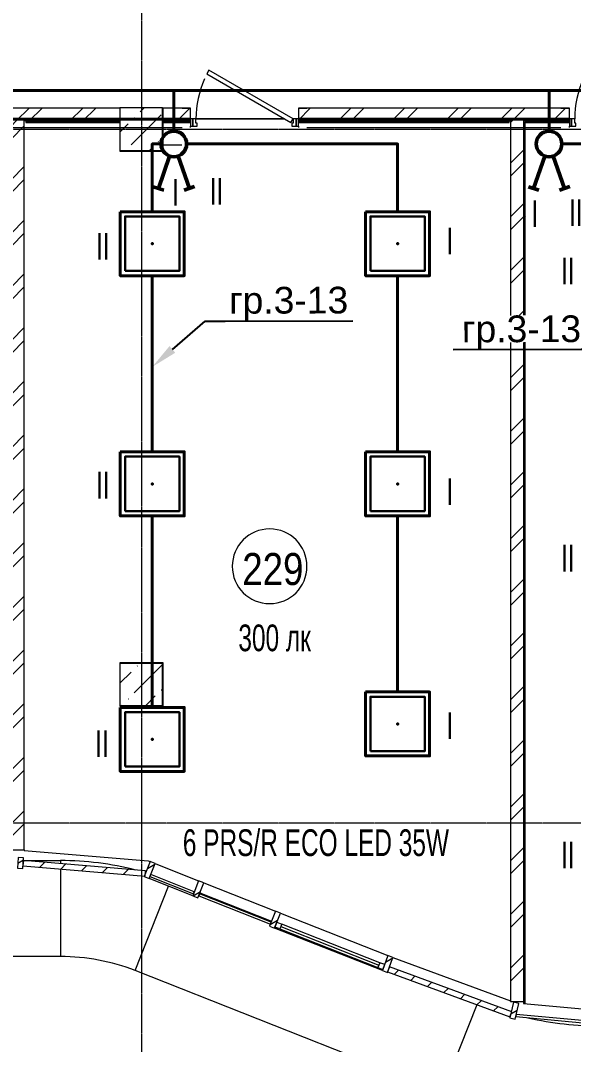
# Model space of a CAD drawing. Header units: metres. Extents: x 19799 to 227756, y -64119 to 286334.
# Drawn here: x 52927 to 58112, y -58859 to -49264 of the extents above; entities that cross this region are included whole.
import ezdxf
from ezdxf import colors
from ezdxf.entities.mleader import LeaderData, LeaderLine
from ezdxf.math import Vec2, Vec3

# ---------------------------------------------------------------- set-up
doc = ezdxf.new("R2010")
doc.units = ezdxf.units.M
doc.linetypes.add('ADSK_Линия сетки', pattern=[21, 12, -3, 3, -3])
for name, color, linetype, lineweight in [('A-AREA-IDEN', 7, 'Continuous', 9), ('A-DETL-MBND', 7, 'Continuous', 5), ('A-DOOR', 7, 'Continuous', 5), ('A-DOOR-FRAM', 7, 'Continuous', 13), ('A-FLOR', 7, 'Continuous', 5), ('A-GLAZ', 7, 'Continuous', 5), ('A-GLAZ-CURT', 7, 'Continuous', 5), ('A-GLAZ-CWMG', 7, 'Continuous', 5), ('A-WALL', 7, 'Continuous', 5), ('A-WALL-PATT', 7, 'Continuous', 18), ('nadpisi', 84, 'Continuous', 13), ('S-COLS', 7, 'Continuous', 5), ('S-GRID', 7, 'Continuous', 9), ('раб осв', 7, 'Continuous', 40), ('ЭЛ', 250, 'Continuous', 50), ('ЭЛ.освещ.', 150, 'Continuous', 50), ('ЭЛ.сети', 5, 'Continuous', 100)]:
    doc.layers.add(name, color=color, linetype=linetype, lineweight=lineweight)
doc.styles.add('Arial', font='ARIALN.TTF', dxfattribs={"width": 0.8, "height": 2.5})
doc.styles.add('GOST Common_I_1', font='ARIALN.TTF', dxfattribs={"height": 300})
doc.styles.add('ISOPEUR', font='ARIALN.TTF')
pattern_1 = [(45, (0, 0), (84.19025, 308.69666), [396.875, -79.375, 3.353, -76.022])]
pattern_2 = [(45, (0, 0), (-251.4472, 251.4472), []), (45, (0, 381), (-251.4472, 251.4472), [])]
pattern_3 = [(0, (0, 0), (812.8, 203.2), [33.528, -576.072, 33.528, -576.072, -3251.2]), (0, (0, 0), (812.8, 203.2), [-1219.2, 33.528, -1185.672, 33.528, -576.072, -1422.4]), (0, (0, 0), (812.8, 203.2), [-3048, 33.528, -372.872, 33.528, -982.472]), (120, (304.8, 101.6), (-582.37636, 602.30545), [33.528, -576.072, 33.528, -576.072, -3251.2]), (120, (304.8, 101.6), (-582.37636, 602.30545), [-1219.2, 33.528, -1185.672, 33.528, -576.072, -1422.4]), (120, (304.8, 101.6), (-582.37636, 602.30545), [-3048, 33.528, -372.872, 33.528, -982.472]), (240, (406.4, 508), (-230.42364, -805.50545), [33.528, -576.072, 33.528, -576.072, -3251.2]), (240, (406.4, 508), (-230.42364, -805.50545), [-1219.2, 33.528, -1185.672, 33.528, -576.072, -1422.4]), (240, (406.4, 508), (-230.42364, -805.50545), [-3048, 33.528, -372.872, 33.528, -982.472])]
pattern_4 = [(30, (0, 0), (-60, 103.92305), [])]
pattern_5 = [(0, (7e-11, -700), (812.8, 203.2), [33.528, -576.072, 33.528, -576.072, -3251.2]), (0, (7e-11, -700), (812.8, 203.2), [-1219.2, 33.528, -1185.672, 33.528, -576.072, -1422.4]), (0, (7e-11, -700), (812.8, 203.2), [-3048, 33.528, -372.872, 33.528, -982.472]), (120, (304.8, -598.4), (-582.37636, 602.30545), [33.528, -576.072, 33.528, -576.072, -3251.2]), (120, (304.8, -598.4), (-582.37636, 602.30545), [-1219.2, 33.528, -1185.672, 33.528, -576.072, -1422.4]), (120, (304.8, -598.4), (-582.37636, 602.30545), [-3048, 33.528, -372.872, 33.528, -982.472]), (240, (406.4, -192), (-230.42364, -805.50545), [33.528, -576.072, 33.528, -576.072, -3251.2]), (240, (406.4, -192), (-230.42364, -805.50545), [-1219.2, 33.528, -1185.672, 33.528, -576.072, -1422.4]), (240, (406.4, -192), (-230.42364, -805.50545), [-3048, 33.528, -372.872, 33.528, -982.472])]

# ---------------------------------------------------------------- blocks, each defined once
blk = doc.blocks.new('КДП АПК - КР_rvt-1-2 этаж')
at = {"layer": 'S-COLS', "lineweight": 5}
h = blk.add_hatch(dxfattribs=at)
h.set_pattern_fill('FP_137', color=256, style=0, pattern_type=2)
h.set_pattern_definition(pattern_1)
h.paths.add_polyline_path([(53862.7, -49845.6), (54262.7, -49845.6), (54262.7, -49445.6), (53862.7, -49445.6), (53862.7, -49686.5)], flags=0)
h = blk.add_hatch(dxfattribs=at)
h.set_pattern_fill('FP_137', color=256, style=0, pattern_type=2)
h.set_pattern_definition(pattern_1)
h.paths.add_polyline_path([(53862.7, -55045.6), (54262.7, -55045.6), (54262.7, -54645.6), (53862.7, -54645.6)], flags=0)
at = {"layer": 'A-FLOR', "lineweight": 5}
blk.add_line((54442.7, -49795.6), (54262.7, -49795.6), dxfattribs=at)
at = {"layer": 'S-COLS', "lineweight": 5}
for p, q in [((54262.7, -49445.6), (53862.7, -49445.6)), ((53862.7, -49445.6), (53862.7, -49845.6)), ((54262.7, -49845.6), (54262.7, -49445.6)), ((53862.7, -49845.6), (54262.7, -49845.6)), ((54262.7, -54645.6), (53862.7, -54645.6)), ((53862.7, -54645.6), (53862.7, -55045.6)), ((54262.7, -55045.6), (54262.7, -54645.6)), ((53862.7, -55045.6), (54262.7, -55045.6))]:
    blk.add_line(p, q, dxfattribs=at)
blk = doc.blocks.new('Системная панель - С остеклением-1636951-2 этаж')
at = {"layer": 'A-GLAZ-CURT', "lineweight": 13}
for p, q in [((54605.9, -57447.1), (54598.5, -57465.7)), ((54598.5, -57465.7), (55269.9, -57730.7)), ((55277.3, -57712.1), (54605.9, -57447.1)), ((55269.9, -57730.7), (55277.3, -57712.1))]:
    blk.add_line(p, q, dxfattribs=at)
blk = doc.blocks.new('Системная панель - С остеклением-1636952-2 этаж')
at = {"layer": 'A-GLAZ-CURT', "lineweight": 13}
for p, q in [((54148.4, -57266.5), (54141.1, -57285.1)), ((54557.1, -57427.9), (54148.4, -57266.5)), ((54141.1, -57285.1), (54549.8, -57446.5)), ((54549.8, -57446.5), (54557.1, -57427.9))]:
    blk.add_line(p, q, dxfattribs=at)
blk = doc.blocks.new('Прямоугольный импост - 50 x 150мм-1634062-2 этаж')
at = {"layer": 'A-GLAZ-CWMG'}
h = blk.add_hatch(dxfattribs=at)
h.set_pattern_fill('FP_71', color=256, style=0, pattern_type=2)
h.set_pattern_definition([(231.541, (71342.8, -33395.29), (93.96641, -74.63453), [])])
h.paths.add_polyline_path([(-50, 30), (-50, -120), (0, -120), (0, 30)], flags=0)
at = {"layer": 'A-GLAZ-CWMG', "lineweight": 18}
for p, q in [((-50, 30), (-50, -120)), ((0, 30), (-50, 30)), ((0, -120), (0, 30)), ((-50, -120), (0, -120))]:
    blk.add_line(p, q, dxfattribs=at)
blk = doc.blocks.new('M_Тент витража777 - M_Тент витража одинарное справо-2392831-2 этаж')
at = {"layer": 'A-GLAZ', "lineweight": 13}
for p, q in [((-543.4, -20), (-543.4, 30)), ((-543.4, 30), (-493.4, 30)), ((-543.4, 30), (-543.4, -20)), ((-493.4, 30), (-493.4, -20)), ((-493.4, 4.6), (493.4, 4.6)), ((493.4, 30), (493.4, -20)), ((543.4, 30), (493.4, 30)), ((543.4, -20), (543.4, 30)), ((543.4, -20), (543.4, 30)), ((-493.4, -20), (-543.4, -20)), ((493.4, -20), (543.4, -20))]:
    blk.add_line(p, q, dxfattribs=at)
at = {"layer": 'A-GLAZ'}
for p, q in [((493.4, 30), (-493.4, 30)), ((-493.4, -20), (493.4, -20))]:
    blk.add_line(p, q, dxfattribs=at)
blk = doc.blocks.new('Прямоугольный импост - 50 x 150мм-1633934-2 этаж')
at = {"layer": 'A-GLAZ-CWMG'}
h = blk.add_hatch(dxfattribs=at)
h.set_pattern_fill('FP_72', color=256, style=0, pattern_type=2)
h.set_pattern_definition([(308.459, (-72631.4, -33395.29), (93.96641, 74.63453), [])])
h.paths.add_polyline_path([(25, 30), (25, -120), (-25, -120), (-25, 30)], flags=0)
at = {"layer": 'A-GLAZ-CWMG', "lineweight": 18}
for p, q in [((-25, 30), (25, 30)), ((-25, -120), (-25, 30)), ((25, 30), (25, -120)), ((25, -120), (-25, -120))]:
    blk.add_line(p, q, dxfattribs=at)
blk = doc.blocks.new('Прямоугольный импост - 50 x 150мм-1636688-2 этаж')
at = {"layer": 'A-DETL-MBND'}
for p, q in [((55364.2, -57628.2), (56372.4, -58026.2)), ((56320, -58166.7), (55309.1, -57767.7)), ((56331, -58138.8), (56320, -58166.7))]:
    blk.add_line(p, q, dxfattribs=at)
blk = doc.blocks.new('Системная панель - Сплошная-1637791-2 этаж')
at = {"layer": 'A-GLAZ-CURT'}
h = blk.add_hatch(dxfattribs=at)
h.set_pattern_fill('FP_131', color=256, style=0, pattern_type=2)
h.set_pattern_definition([(65.185, (-73592.4, 35131.55), (-136.15015, 62.95346), [])])
h.paths.add_polyline_path([(610.4, -25), (610.4, 25), (-610.4, 25), (-610.4, -25)], flags=0)
at = {"layer": 'A-GLAZ-CURT', "lineweight": 13}
for p, q in [((610.4, 25), (-610.4, 25)), ((-610.4, 25), (-610.4, -25)), ((610.4, -25), (610.4, 25)), ((-610.4, -25), (610.4, -25))]:
    blk.add_line(p, q, dxfattribs=at)
blk = doc.blocks.new('Системная панель - С остеклением-1637792-2 этаж')
at = {"layer": 'A-GLAZ-CURT', "lineweight": 13}
for p, q in [((610.5, 10), (-610.5, 10)), ((-610.5, 10), (-610.5, -10)), ((610.5, -10), (610.5, 10)), ((-610.5, -10), (610.5, -10))]:
    blk.add_line(p, q, dxfattribs=at)
blk = doc.blocks.new('Прямоугольный импост - 50 x 150мм-1636915-2 этаж')
at = {"layer": 'A-GLAZ-CWMG'}
h = blk.add_hatch(dxfattribs=at)
h.set_pattern_fill('FP_133', color=256, style=0, pattern_type=2)
h.set_pattern_definition([(317.26, (-69049.9, -44453.31), (81.4407, 88.13292), [])])
h.paths.add_polyline_path([(25, 30), (25, -120), (-25, -120), (-25, 30)], flags=0)
at = {"layer": 'A-GLAZ-CWMG', "lineweight": 18}
for p, q in [((-25, 30), (25, 30)), ((-25, -120), (-25, 30)), ((25, 30), (25, -120)), ((25, -120), (-25, -120))]:
    blk.add_line(p, q, dxfattribs=at)
blk = doc.blocks.new('Системная панель - Сплошная-1691955-2 этаж')
at = {"layer": 'A-GLAZ-CURT'}
h = blk.add_hatch(dxfattribs=at)
h.set_pattern_fill('FP_134', color=256, style=0, pattern_type=2)
h.set_pattern_definition([(49.869, (-58187.87, 52459.22), (-114.68592, 96.6806), [])])
h.paths.add_polyline_path([(575, -25), (575, 25), (-575, 25), (-575, -25), (497.6, -25)], flags=0)
at = {"layer": 'A-GLAZ-CURT', "lineweight": 13}
for p, q in [((575, 25), (-575, 25)), ((-575, 25), (-575, -25)), ((575, -25), (575, 25)), ((-575, -25), (575, -25))]:
    blk.add_line(p, q, dxfattribs=at)
blk = doc.blocks.new('Прямоугольный импост - 50 x 100мм-1691953-2 этаж')
at = {"layer": 'A-GLAZ-CWMG'}
h = blk.add_hatch(dxfattribs=at)
h.set_pattern_fill('FP_135', color=256, style=0, pattern_type=2)
h.set_pattern_definition([(325.131, (-57587.91, -52459.22), (68.60425, 98.45536), [])])
h.paths.add_polyline_path([(25, 50), (25, -50), (-25, -50), (-25, 50)], flags=0)
at = {"layer": 'A-GLAZ-CWMG', "lineweight": 18}
for p, q in [((-25, 50), (25, 50)), ((-25, -50), (-25, 50)), ((25, 50), (25, -50)), ((25, -50), (-25, -50))]:
    blk.add_line(p, q, dxfattribs=at)
blk = doc.blocks.new('AC_Дверь_Однопольная_ДеревяннаяВнутренняя_ГОСТ6629-88 - ДГ 21-10Л-2270753-2 этаж')
at = {"layer": 'A-DOOR', "lineweight": 13}
for p, q in [((-333.1, 495), (-353.1, 460.4)), ((455, 40), (-333.1, 495)), ((-353.1, 460.4), (435, 5.4)), ((435, 5.4), (455, 40))]:
    blk.add_line(p, q, dxfattribs=at)
at = {"layer": 'A-DOOR', "lineweight": 18}
for p, q in [((-485, 40), (-505, 40)), ((-505, 40), (-505, -30)), ((-485, -30), (-485, 40)), ((505, 40), (485, 40)), ((485, 40), (485, -30)), ((505, -30), (505, 40)), ((-505, -30), (-485, -30)), ((485, -30), (505, -30))]:
    blk.add_line(p, q, dxfattribs=at)
at = {"layer": 'A-DOOR'}
blk.add_arc((455, 40), 910, 155.73648, 180, dxfattribs=at)
at = {"layer": 'A-DOOR-FRAM'}
for p, q in [((-455, 40), (-485, 40)), ((-485, 40), (-485, -30)), ((-455, 0), (-455, 40)), ((-445, 0), (-455, 0)), ((-445, -30), (-445, 0)), ((455, 0), (445, 0)), ((445, 0), (445, -30)), ((485, 40), (455, 40)), ((455, 40), (455, 0)), ((485, -30), (485, 40)), ((-485, -30), (-445, -30)), ((445, -30), (485, -30))]:
    blk.add_line(p, q, dxfattribs=at)
blk = doc.blocks.new('выкл. 2 клав. скрыт.')
at = {"layer": 'ЭЛ.освещ.', "color": 0, "ltscale": 100}
for p, q in [((2902039.4, 2044041.8), (2902343.5, 2044147.6)), ((2902360.5, 2044098.7), (2902326.5, 2044196.6)), ((2902039.4, 2043963), (2902343.5, 2043857.2)), ((2902360.9, 2043907.2), (2902327.2, 2043809.2))]:
    blk.add_line(p, q, dxfattribs=at)
blk.add_circle((2901926.1, 2044002.4), 120, dxfattribs=at)
blk = doc.blocks.new('ARS.R UNI LED')
at = {"color": 5, "lineweight": 30, "ltscale": 100}
blk.add_lwpolyline([(2913222.7, 2072748.5), (2913732.7, 2072748.5), (2913732.7, 2073258.5), (2913222.7, 2073258.5)], close=True, dxfattribs=at)
at = {"color": 0, "lineweight": 40, "ltscale": 100}
blk.add_point((2913477.7, 2073003.5), dxfattribs=at)
at = {"layer": 'ЭЛ', "color": 5, "lineweight": 40, "ltscale": 10}
blk.add_lwpolyline([(2913177.7, 2073303.5), (2913777.7, 2073303.5), (2913777.7, 2072703.5), (2913177.7, 2072703.5)], close=True, dxfattribs=at)
blk = doc.blocks.new('ПСС_Марка_помещения - Имя_2_5мм-224473-2 этаж')
at = {"layer": 'A-AREA-IDEN'}
for start, end in [(360, 180), (180, 360)]:
    blk.add_arc((-0.074, 0.039), 3.5, start, end, dxfattribs=at)

msp = doc.modelspace()

# ---------------------------------------------------------------- hatches: boundary and pattern name
at = {"layer": 'A-GLAZ-CWMG'}
h = msp.add_hatch(dxfattribs=at)
h.set_pattern_fill('FP_31', color=256, style=0, pattern_type=2)
h.set_pattern_definition(pattern_4)
h.paths.add_polyline_path([(54591.2002, -57484.3052), (54646.2751, -57344.7819), (54597.5318, -57325.5411), (54542.4568, -57465.0644)], flags=0)
h = msp.add_hatch(dxfattribs=at)
h.set_pattern_fill('FP_31', color=256, style=0, pattern_type=2)
h.set_pattern_definition(pattern_4)
h.paths.add_polyline_path([(56367.5884, -58184.2296), (56419.3453, -58043.4417), (56372.416, -58026.1894), (56320.6591, -58166.9773)], flags=0)
at = {"layer": 'A-WALL-PATT', "lineweight": 5}
h = msp.add_hatch(dxfattribs=at)
h.set_pattern_fill('FP_1', color=256, style=0, pattern_type=2)
h.set_pattern_definition(pattern_2)
h.paths.add_polyline_path([(48262.6532, -50205.6443), (51182.6532, -50205.6443), (51182.6532, -50085.6443), (48262.6532, -50085.6443)], flags=0)
h.paths.add_polyline_path([(53862.6532, -50205.6443), (53862.6532, -50085.6443), (52192.6532, -50085.6443), (52192.6532, -50205.6443), (53661.1125, -50205.6443)], flags=0)
h = msp.add_hatch(dxfattribs=at)
h.set_pattern_fill('FP_1', color=256, style=0, pattern_type=2)
h.set_pattern_definition(pattern_2)
h.paths.add_polyline_path([(59839.3514, -50205.6443), (59862.6532, -50205.6443), (59862.6532, -50085.6443), (59082.6532, -50085.6443), (59082.6532, -50205.6443)], flags=0)
h.paths.add_polyline_path([(54262.6532, -50205.6443), (54522.6532, -50205.6443), (54522.6532, -50085.6443), (54262.6532, -50085.6443)], flags=0)
h.paths.add_polyline_path([(57654.6532, -50205.6443), (58072.6532, -50205.6443), (58072.6532, -50085.6443), (55532.6532, -50085.6443), (55532.6532, -50205.6443), (57642.6532, -50205.6443)], flags=0)
h = msp.add_hatch(dxfattribs=at)
h.set_pattern_fill('FP_40', color=256, style=0, pattern_type=2)
h.set_pattern_definition(pattern_5)
h.paths.add_polyline_path([(35862.6532, -50185.6443), (38522.6532, -50185.6443), (38522.6532, -50182.6443), (35862.6532, -50182.6443)], flags=0)
h.paths.add_polyline_path([(44462.2868, -50185.6443), (45652.6532, -50185.6443), (45652.6532, -50182.6443), (44462.2868, -50182.6443)], flags=0)
h.paths.add_polyline_path([(43364.0475, -50185.6443), (43452.2868, -50185.6443), (43452.2868, -50182.6443), (39532.6532, -50182.6443), (39532.6532, -50185.6443), (41304.6345, -50185.6443)], flags=0)
h.paths.add_polyline_path([(46662.6532, -50185.6443), (51182.6532, -50185.6443), (51182.6532, -50182.6443), (46662.6532, -50182.6443)], flags=0)
h.paths.add_polyline_path([(55532.6532, -50185.6443), (58072.6532, -50185.6443), (58072.6532, -50182.6443), (55532.6532, -50182.6443)], flags=0)
h.paths.add_polyline_path([(52192.6532, -50185.6443), (54522.6532, -50185.6443), (54522.6532, -50182.6443), (52192.6532, -50182.6443)], flags=0)
h.paths.add_polyline_path([(59082.6532, -50185.6443), (62047.6532, -50185.6443), (62047.6532, -50182.6443), (59082.6532, -50182.6443)], flags=0)
h.paths.add_polyline_path([(64987.8839, -50185.6443), (66522.6532, -50185.6443), (66522.6532, -50182.6443), (63057.6532, -50182.6443), (63057.6532, -50185.6443), (63958.1774, -50185.6443)], flags=0)
h.paths.add_polyline_path([(70136.4163, -50185.6443), (70202.6532, -50185.6443), (70202.6532, -50182.6443), (67532.6532, -50182.6443), (67532.6532, -50185.6443), (68077.0034, -50185.6443)], flags=0)
h.paths.add_polyline_path([(71212.6532, -50185.6443), (74557.6532, -50185.6443), (74557.6532, -50182.6443), (71212.6532, -50182.6443)], flags=0)
h.paths.add_polyline_path([(75567.6532, -50185.6443), (78260.6663, -50185.6443), (78260.6663, -50182.6443), (75567.6532, -50182.6443)], flags=0)
h = msp.add_hatch(dxfattribs=at)
h.set_pattern_fill('FP_40', color=256, style=0, pattern_type=2)
h.set_pattern_definition(pattern_5)
h.paths.add_polyline_path([(35875.1532, -50198.1443), (38522.6532, -50198.1443), (38522.6532, -50185.6443), (35875.1532, -50185.6443)], flags=0)
h.paths.add_polyline_path([(39532.6532, -50198.1443), (43452.2868, -50198.1443), (43452.2868, -50185.6443), (39532.6532, -50185.6443)], flags=0)
h.paths.add_polyline_path([(44462.2868, -50198.1443), (45652.6532, -50198.1443), (45652.6532, -50185.6443), (44462.2868, -50185.6443)], flags=0)
h.paths.add_polyline_path([(47482.8735, -50198.1443), (51182.6532, -50198.1443), (51182.6532, -50185.6443), (46662.6532, -50185.6443), (46662.6532, -50198.1443)], flags=0)
h.paths.add_polyline_path([(52192.6532, -50198.1443), (54522.6532, -50198.1443), (54522.6532, -50185.6443), (52192.6532, -50185.6443)], flags=0)
h.paths.add_polyline_path([(55532.6532, -50198.1443), (58072.6532, -50198.1443), (58072.6532, -50185.6443), (55532.6532, -50185.6443)], flags=0)
h.paths.add_polyline_path([(59082.6532, -50198.1443), (62047.6532, -50198.1443), (62047.6532, -50185.6443), (59082.6532, -50185.6443)], flags=0)
h.paths.add_polyline_path([(63057.6532, -50198.1443), (66522.6532, -50198.1443), (66522.6532, -50185.6443), (63057.6532, -50185.6443)], flags=0)
h.paths.add_polyline_path([(67532.6532, -50198.1443), (70202.6532, -50198.1443), (70202.6532, -50185.6443), (67532.6532, -50185.6443)], flags=0)
h.paths.add_polyline_path([(75567.6532, -50198.1443), (78262.6532, -50198.1443), (78262.6532, -50185.6443), (75567.6532, -50185.6443)], flags=0)
h.paths.add_polyline_path([(74557.6532, -50198.1443), (74557.6532, -50185.6443), (71212.6532, -50185.6443), (71212.6532, -50198.1443), (74255.2423, -50198.1443)], flags=0)
h = msp.add_hatch(dxfattribs=at)
h.set_pattern_fill('FP_1', color=256, style=0, pattern_type=2)
h.set_pattern_definition(pattern_2)
h.paths.add_polyline_path([(52962.6532, -57035.621), (52962.6532, -50205.6443), (52842.6532, -50205.6443), (52842.6532, -57035.621)], flags=0)
h = msp.add_hatch(dxfattribs=at)
h.set_pattern_fill('FP_40', color=256, style=0, pattern_type=2)
h.set_pattern_definition(pattern_3)
h.paths.add_polyline_path([(53661.1125, -50217.6443), (53862.6532, -50217.6443), (53862.6532, -50205.6443), (52974.6532, -50205.6443), (52974.6532, -50217.6443), (52977.6532, -50217.6443)], flags=0)
h = msp.add_hatch(dxfattribs=at)
h.set_pattern_fill('FP_40', color=256, style=0, pattern_type=2)
h.set_pattern_definition(pattern_3)
h.paths.add_polyline_path([(53862.6532, -50488.6443), (53862.6532, -50220.6443), (53859.6532, -50220.6443), (53859.6532, -50488.6443)], flags=0)
h = msp.add_hatch(dxfattribs=at)
h.set_pattern_fill('FP_1', color=256, style=0, pattern_type=2)
h.set_pattern_definition(pattern_2)
h.paths.add_polyline_path([(57522.6532, -58455.6443), (57642.6532, -58455.6443), (57642.6532, -50205.6443), (57522.6532, -50205.6443), (57522.6532, -57275.8297)], flags=0)
h = msp.add_hatch(dxfattribs=at)
h.set_pattern_fill('FP_40', color=256, style=0, pattern_type=2)
h.set_pattern_definition(pattern_3)
h.paths.add_polyline_path([(57642.6532, -58474.2741), (57654.6532, -58474.2741), (57654.6532, -50205.6443), (57642.6532, -50205.6443), (57642.6532, -58455.6443)], flags=0)
h = msp.add_hatch(dxfattribs=at)
h.set_pattern_fill('FP_40', color=256, style=0, pattern_type=2)
h.set_pattern_definition(pattern_3)
h.paths.add_polyline_path([(57657.6532, -58474.2741), (57657.6532, -50217.6443), (57654.6532, -50217.6443), (57654.6532, -58474.2741)], flags=0)
h = msp.add_hatch(dxfattribs=at)
h.set_pattern_fill('FP_40', color=256, style=0, pattern_type=2)
h.set_pattern_definition(pattern_3)
h.paths.add_polyline_path([(53862.6532, -55285.6443), (54262.6532, -55285.6443), (54262.6532, -55282.6443), (53859.6532, -55282.6443), (53859.6532, -55285.6443)], flags=0)
h = msp.add_hatch(dxfattribs=at)
h.set_pattern_fill('FP_40', color=256, style=0, pattern_type=2)
h.set_pattern_definition(pattern_3)
h.paths.add_polyline_path([(53862.6532, -55688.6443), (53862.6532, -55285.6443), (53859.6532, -55285.6443), (53859.6532, -55688.6443)], flags=0)
h = msp.add_hatch(dxfattribs=at)
h.set_pattern_fill('FP_40', color=256, style=0, pattern_type=2)
h.set_pattern_definition(pattern_3)
h.paths.add_polyline_path([(54265.6532, -55685.6443), (54265.6532, -55282.6443), (54262.6532, -55282.6443), (54262.6532, -55685.6443)], flags=0)

# ---------------------------------------------------------------- linework, layer by layer
at = {"layer": 'A-DETL-MBND'}
for p, q in [((52962.4128, -57135.6443), (53302.111, -57135.6443)), ((53302.111, -57135.6443), (53302.111, -57164.581)), ((53302.111, -57214.7621), (53302.111, -58035.6443)), ((54099.1847, -57249.3743), (54101.0924, -57249.9308)), ((54004.0788, -58166.3749), (54313.6945, -57374.7635)), ((54609.5585, -57437.7974), (55280.9367, -57702.8151)), ((53302.111, -58035.6443), (32262.5984, -58028.0822)), ((56882.9594, -59302.773), (54004.0796, -58166.373)), ((57205.0545, -58486.7987), (56882.9594, -59302.773))]:
    msp.add_line(p, q, dxfattribs=at)
for centre, radius, start, end in [((53302.111, -59985.6443), 2850, 75.6643805, 90), ((53302.111, -59985.6443), 1950, 68.90081657, 90), ((58369.9839, -55535.6443), 3150, 257.44258645, 270)]:
    msp.add_arc(centre, radius, start, end, dxfattribs=at)
at = {"layer": 'A-FLOR', "lineweight": 18}
for p, q in [((55402.6532, -50185.6443), (54572.6532, -50185.6443)), ((54572.6532, -50185.6443), (55402.6532, -50185.6443)), ((52962.6532, -57035.621), (52962.6532, -57040.2973)), ((52962.6532, -57040.2973), (54125.9522, -57139.3913)), ((54125.9522, -57139.3913), (54142.3105, -57145.8485)), ((54188.8183, -57164.2068), (54305.6822, -57210.3373)), ((54646.2751, -57344.7819), (55317.6533, -57609.7996)), ((56419.3453, -58043.4417), (57522.6532, -58449.0426)), ((57642.6532, -58474.2741), (58798.9385, -58581.3977))]:
    msp.add_line(p, q, dxfattribs=at)
at = {"layer": 'A-GLAZ-CWMG'}
for p, q in [((54305.6822, -57210.3373), (54597.5318, -57325.5411)), ((54542.4568, -57465.0644), (54133.7433, -57303.7301))]:
    msp.add_line(p, q, dxfattribs=at)
at = {"layer": 'A-GLAZ-CWMG', "lineweight": 18}
for p, q in [((54597.5318, -57325.5411), (54542.4568, -57465.0644)), ((54591.2002, -57484.3052), (54646.2751, -57344.7819)), ((54646.2751, -57344.7819), (54597.5318, -57325.5411)), ((54542.4568, -57465.0644), (54591.2002, -57484.3052)), ((56372.416, -58026.1894), (56320.6591, -58166.9773)), ((56367.5884, -58184.2296), (56419.3453, -58043.4417)), ((56419.3453, -58043.4417), (56372.416, -58026.1894)), ((56320.6591, -58166.9773), (56367.5884, -58184.2296))]:
    msp.add_line(p, q, dxfattribs=at)
at = {"layer": 'A-WALL', "lineweight": 18}
for p, q in [((53862.6532, -50085.6443), (52192.6532, -50085.6443)), ((53862.6532, -50485.6443), (53862.6532, -50085.6443)), ((54522.6532, -50085.6443), (54262.6532, -50085.6443)), ((54262.6532, -50085.6443), (54262.6532, -50205.6443)), ((54522.6532, -50205.6443), (54522.6532, -50085.6443)), ((58072.6532, -50085.6443), (55532.6532, -50085.6443)), ((55532.6532, -50085.6443), (55532.6532, -50205.6443)), ((58072.6532, -50205.6443), (58072.6532, -50085.6443)), ((54522.6532, -50182.6443), (52192.6532, -50182.6443)), ((54522.6532, -50185.6443), (54522.6532, -50182.6443)), ((58072.6532, -50182.6443), (55532.6532, -50182.6443)), ((55532.6532, -50182.6443), (55532.6532, -50185.6443)), ((58072.6532, -50185.6443), (58072.6532, -50182.6443)), ((52272.6532, -50265.6443), (54442.6532, -50265.6443)), ((52977.6532, -50220.6443), (53859.6532, -50220.6443)), ((53859.6532, -50220.6443), (53859.6532, -50488.6443)), ((54262.6532, -50205.6443), (54262.6532, -50485.6443)), ((54265.6532, -50488.6443), (54265.6532, -50220.6443)), ((54265.6532, -50220.6443), (54525.6532, -50220.6443)), ((54522.6532, -50265.6443), (54522.6532, -50255.6443)), ((54525.6532, -50220.6443), (54525.6532, -50205.6443)), ((55529.6532, -50205.6443), (55529.6532, -50220.6443)), ((55529.6532, -50220.6443), (57507.6532, -50220.6443)), ((55532.6532, -50255.6443), (55532.6532, -50265.6443)), ((55612.6532, -50265.6443), (57992.6532, -50265.6443)), ((57657.6532, -58474.2741), (57657.6532, -50220.6443)), ((57657.6532, -50220.6443), (58075.6532, -50220.6443)), ((58072.6532, -50265.6443), (58072.6532, -50255.6443)), ((58075.6532, -50220.6443), (58075.6532, -50205.6443)), ((53859.6532, -50488.6443), (54265.6532, -50488.6443)), ((54262.6532, -50485.6443), (53862.6532, -50485.6443)), ((54265.6532, -55282.6443), (53859.6532, -55282.6443)), ((53859.6532, -55282.6443), (53859.6532, -55688.6443)), ((53862.6532, -55285.6443), (54262.6532, -55285.6443)), ((53862.6532, -55685.6443), (53862.6532, -55285.6443)), ((54262.6532, -55285.6443), (54262.6532, -55685.6443)), ((54265.6532, -55688.6443), (54265.6532, -55282.6443)), ((53859.6532, -55688.6443), (54265.6532, -55688.6443)), ((54262.6532, -55685.6443), (53862.6532, -55685.6443)), ((52842.6532, -57035.621), (52962.6532, -57035.621)), ((57522.6532, -58455.6443), (57642.6532, -58455.6443)), ((57642.6532, -58455.6443), (57642.6532, -58474.2741)), ((57642.6532, -58474.2741), (57657.6532, -58474.2741))]:
    msp.add_line(p, q, dxfattribs=at)
at = {"layer": 'A-WALL'}
for p, q in [((54442.6532, -50085.6443), (54522.6532, -50085.6443)), ((55532.6532, -50085.6443), (55612.6532, -50085.6443)), ((57992.6532, -50085.6443), (58072.6532, -50085.6443)), ((54522.6532, -50185.6443), (52192.6532, -50185.6443)), ((54522.6532, -50198.1443), (52192.6532, -50198.1443)), ((52962.6532, -57035.621), (52962.6532, -50205.6443)), ((53862.6532, -50205.6443), (52962.6532, -50205.6443)), ((53862.6532, -50217.6443), (52974.6532, -50217.6443)), ((54262.6532, -50205.6443), (54522.6532, -50205.6443)), ((54522.6532, -50205.6443), (54262.6532, -50205.6443)), ((54525.6532, -50217.6443), (54262.6532, -50217.6443)), ((57510.6532, -50217.6443), (55529.6532, -50217.6443)), ((58072.6532, -50185.6443), (55532.6532, -50185.6443)), ((58072.6532, -50198.1443), (55532.6532, -50198.1443)), ((55532.6532, -50205.6443), (57522.6532, -50205.6443)), ((57522.6532, -50205.6443), (55532.6532, -50205.6443)), ((57522.6532, -50205.6443), (57522.6532, -58455.6443)), ((57642.6532, -50205.6443), (58072.6532, -50205.6443)), ((57642.6532, -50205.6443), (57642.6532, -58455.6443)), ((58072.6532, -50205.6443), (57642.6532, -50205.6443)), ((57654.6532, -50217.6443), (57654.6532, -58474.2741)), ((58075.6532, -50217.6443), (57654.6532, -50217.6443))]:
    msp.add_line(p, q, dxfattribs=at)
at = {"layer": 'S-GRID', "linetype": 'ADSK_Линия сетки'}
for p, q in [((54062.6532, -39335.6443), (54062.6532, -63301.3643)), ((95007.6236, -50285.6443), (30504.6406, -50285.6443)), ((95007.6236, -56785.6443), (31950.4397, -56785.6443))]:
    msp.add_line(p, q, dxfattribs=at)
at = {"layer": 'раб осв', "color": 0, "lineweight": 40}
for points in [[(38312.6532, -49920.6443), (39217.6532, -49920.6443), (39217.6532, -50300.6443), (39217.6532, -49920.6443), (42957.6532, -49920.6443), (42957.6532, -50300.6443), (42957.6532, -49920.6443), (45547.6805, -49920.6443), (45553.4848, -50339.1038), (45547.6805, -49920.6443), (50572.6532, -49920.6443), (50572.6532, -50300.6443), (50572.6532, -49920.6443), (54365.1532, -49920.6443), (54365.1532, -50300.6443), (54365.1532, -49920.6443), (57882.6532, -49920.6443), (57882.6532, -50300.6443), (57882.6532, -49920.6443), (63257.6532, -49920.6443), (63257.6532, -50300.6443), (63257.6532, -49920.6443), (67627.6532, -49920.6443)], [(54245.1532, -50420.6443), (54162.6568, -50420.6443), (54162.6568, -51055.6417)], [(54485.1532, -50420.6443), (56462.6568, -50420.6443), (56462.6568, -51055.6417)], [(58002.6532, -50420.6443), (58530.1532, -50420.6443), (58530.1532, -51280.2318)], [(54162.6568, -51655.6417), (54162.6568, -53305.6417)], [(56462.6568, -51655.6417), (56462.6568, -53305.6417)], [(54162.6568, -53905.6417), (54162.6568, -55700.6443)], [(56462.6568, -53905.6417), (56462.6568, -55555.6417)]]:
    msp.add_lwpolyline(points, dxfattribs=at)

# ---------------------------------------------------------------- block references
at = {"lineweight": 5}
msp.add_blockref('КДП АПК - КР_rvt-1-2 этаж', (-3, -637), dxfattribs=at)
at = {"layer": 'A-AREA-IDEN', "color": 18, "true_color": 0x000000, "xscale": 99.99999999999993, "yscale": 99.99999999999993, "zscale": 99.99999999999993}
msp.add_blockref('ПСС_Марка_помещения - Имя_2_5мм-224473-2 этаж', (55270.3829, -54382.355), dxfattribs=at)
at = {"layer": 'A-DOOR'}
for p in [(55027.6532, -50225.6443), (58577.6532, -50225.6443)]:
    msp.add_blockref('AC_Дверь_Однопольная_ДеревяннаяВнутренняя_ГОСТ6629-88 - ДГ 21-10Л-2270753-2 этаж', p, dxfattribs=at)
at = {"layer": 'A-GLAZ', "rotation": 338.4590240814586}
msp.add_blockref('M_Тент витража777 - M_Тент витража одинарное справо-2392831-2 этаж', (55825.5475, -57939.32), dxfattribs=at)
at = {"layer": 'A-GLAZ-CURT'}
for name, p, rotation in [('Системная панель - Сплошная-1691955-2 этаж', (53525.3574, -57208.6885), 355.1310954626198), ('Системная панель - Сплошная-1637791-2 этаж', (56950.8127, -58366.6979), 339.815432275612), ('Системная панель - С остеклением-1637792-2 этаж', (58179.9591, -58644.5536), 354.706963004895)]:
    msp.add_blockref(name, p, dxfattribs=dict(at, rotation=rotation))
for name in ['Системная панель - С остеклением-1636952-2 этаж', 'Системная панель - С остеклением-1636951-2 этаж']:
    msp.add_blockref(name, (0, 0), dxfattribs=at)
at = {"layer": 'A-GLAZ-CWMG', "extrusion": (0, 0, -1)}
for name, p, rotation in [('Прямоугольный импост - 50 x 100мм-1691953-2 этаж', (-52927.563, -57157.7662), 184.8689045373802), ('Прямоугольный импост - 50 x 150мм-1633934-2 этаж', (-55296.8387, -57730.6191), 201.5409759185415), ('Прямоугольный импост - 50 x 150мм-1636915-2 этаж', (-57547.1583, -58585.928), 192.7396380047242)]:
    msp.add_blockref(name, p, dxfattribs=dict(at, rotation=rotation))
at = {"layer": 'A-GLAZ-CWMG', "rotation": 158.4590240814586}
msp.add_blockref('Прямоугольный импост - 50 x 150мм-1634062-2 этаж', (54098.2419, -57257.4888), dxfattribs=at)
at = {"layer": 'A-GLAZ-CWMG'}
msp.add_blockref('Прямоугольный импост - 50 x 150мм-1636688-2 этаж', (0, 0), dxfattribs=at)
at = {"layer": 'раб осв', "color": 0, "lineweight": 40, "ltscale": 100, "rotation": 270}
for p in [(-1989637.2536, 2851505.4523), (-1986119.7536, 2851505.4523)]:
    msp.add_blockref('выкл. 2 клав. скрыт.', p, dxfattribs=at)
at = {"layer": 'раб осв', "color": 0, "lineweight": 40, "ltscale": 100}
for p in [(-2859315.0482, -2124359.1908), (-2857015.0482, -2124359.1908), (-2859315.0482, -2126609.1908), (-2857015.0482, -2126609.1908), (-2857015.0482, -2128859.1908), (-2859315.0482, -2129004.1934)]:
    msp.add_blockref('ARS.R UNI LED', p, dxfattribs=at)

# ---------------------------------------------------------------- texts
at = {"layer": 'A-AREA-IDEN', "color": 18, "true_color": 0x000000, "insert": (55006.6986, -54253.895), "char_height": 300, "width": 634.9365, "attachment_point": 1, "style": 'GOST Common_I_1'}
msp.add_mtext('229', dxfattribs=at)
at = {"layer": 'nadpisi', "color": 7, "char_height": 250, "style": 'Arial'}
for s, insert, width, attachment_point in [('I', (54348.5221, -50748.0885), 130.841471, 1), ('II', (54700.9224, -50739.8002), 130.841471, 1), ('I', (57716.9716, -50949.5077), 130.841471, 1), ('II', (58069.372, -50941.2195), 130.841471, 1), ('I', (56921.3158, -51204.2586), 130.841471, 1), ('II', (53635.9116, -51256.5667), 130.841471, 1), ('II', (57995.0018, -51487.1448), 130.841471, 1), ('II', (53635.9116, -53493.1742), 130.841471, 1), ('I', (56921.3158, -53554.5483), 130.841471, 1), ('II', (57995.0018, -54177.2231), 130.841471, 1), ('300 лк', (54969.9538, -54923.9294), 1402.065175, 1), ('I', (56921.3158, -55745.7043), 130.841471, 1), ('II', (53628.2234, -55914.2447), 130.841471, 1), ('6 PRS/R ECO LED 35W ', (55696.9256, -56969.7155), 3236.76957, 5), ('II', (57995.0018, -56959.5314), 130.841471, 1)]:
    msp.add_mtext(s, dxfattribs=dict(at, insert=insert, width=width, attachment_point=attachment_point))

# ---------------------------------------------------------------- next in the draw order: leaders
at = {"layer": 'ЭЛ.сети', "color": 0, "lineweight": 5}
ml = msp.add_multileader_mtext('Standard', dxfattribs=at)
ml.set_content('{\\fArial|b0|i0|c204|p34;гр.3-13}', style='ISOPEUR')
ml.set_leader_properties()
ml.build(insert=Vec2(0, 0))
ml.multileader.update_dxf_attribs({"text_left_attachment_type": 6, "text_right_attachment_type": 6, "dogleg_length": 100, "arrow_head_size": 250})
ctx = ml.context
ctx.base_point, ctx.char_height, ctx.arrow_head_size, ctx.landing_gap_size, ctx.plane_origin, ctx.plane_x_axis, ctx.plane_y_axis = Vec3(54845.3792, -52080.5472), 250, 250, 37.4122, Vec3(-6469.2064, -9975.2638), Vec3(0.999998436, 0.001768603), Vec3(-0.001768603, 0.999998436)
ctx.left_attachment, ctx.right_attachment = 6, 6
notes = []
notes.append((ctx, [(0, (1, 1, 0), (54658.3186, -52080.878), (0.999998436, 0.001768603), 187.0608, [(0, [(54162.6554, -52509.8438)], 0, [])])]))
ctx.mtext.insert, ctx.mtext.text_direction, ctx.mtext.rotation, ctx.mtext.line_spacing_factor, ctx.mtext.flow_direction = Vec3(54882.2264, -51761.075), Vec3(0.999998436, 0.001768603), 0.001768604, 0.8, 5
ctx.mtext.has_bg_fill, ctx.mtext.bg_color, ctx.mtext.bg_scale_factor, ctx.mtext.bg_transparency, ctx.mtext.use_window_bg_color = 1, -1073741824, 1, 0, 1
ml = msp.add_multileader_mtext('Standard', dxfattribs=at)
ml.set_content('{\\fArial|b0|i0|c204|p34;гр.3-13}', style='ISOPEUR')
ml.set_leader_properties()
ml.build(insert=Vec2(0, 0))
ml.multileader.update_dxf_attribs({"text_left_attachment_type": 6, "text_right_attachment_type": 6, "dogleg_length": 100, "arrow_head_size": 250})
ctx = ml.context
ctx.base_point, ctx.char_height, ctx.arrow_head_size, ctx.landing_gap_size, ctx.plane_origin, ctx.plane_x_axis, ctx.plane_y_axis = Vec3(57028.5719, -52348.7502), 250, 250, 37.4122, Vec3(-1969.2097, -9975.2658), Vec3(0.999998436, 0.001768603), Vec3(-0.001768603, 0.999998436)
ctx.left_attachment, ctx.right_attachment = 6, 6
notes.append((ctx, [(1, (1, 1, 0), (58369.0702, -52346.3794), (-0.999998436, -0.001768603), 187.0608, [(0, [(58662.6532, -52950.2318)], 0, [])])]))
ctx.mtext.insert, ctx.mtext.text_direction, ctx.mtext.rotation, ctx.mtext.line_spacing_factor, ctx.mtext.flow_direction = Vec3(57065.4191, -52029.278), Vec3(0.999998436, 0.001768603), 0.001768604, 0.8, 5
ctx.mtext.has_bg_fill, ctx.mtext.bg_color, ctx.mtext.bg_scale_factor, ctx.mtext.bg_transparency, ctx.mtext.use_window_bg_color = 1, -1073741824, 1, 0, 1
for ctx, leaders in notes:
    for number, flags, end, landing, length, lines in leaders:
        leader = LeaderData()
        leader.index, (leader.has_last_leader_line, leader.has_dogleg_vector, leader.attachment_direction) = number, flags
        leader.last_leader_point, leader.dogleg_vector, leader.dogleg_length = Vec3(end), Vec3(landing), length
        for number, points, colour, breaks in lines:
            line = LeaderLine()
            line.index, line.vertices, line.color, line.breaks = number, Vec3.list(points), colors.encode_raw_color(colour), breaks
            leader.lines.append(line)
        ctx.leaders.append(leader)

doc.saveas('drawing.dxf')
